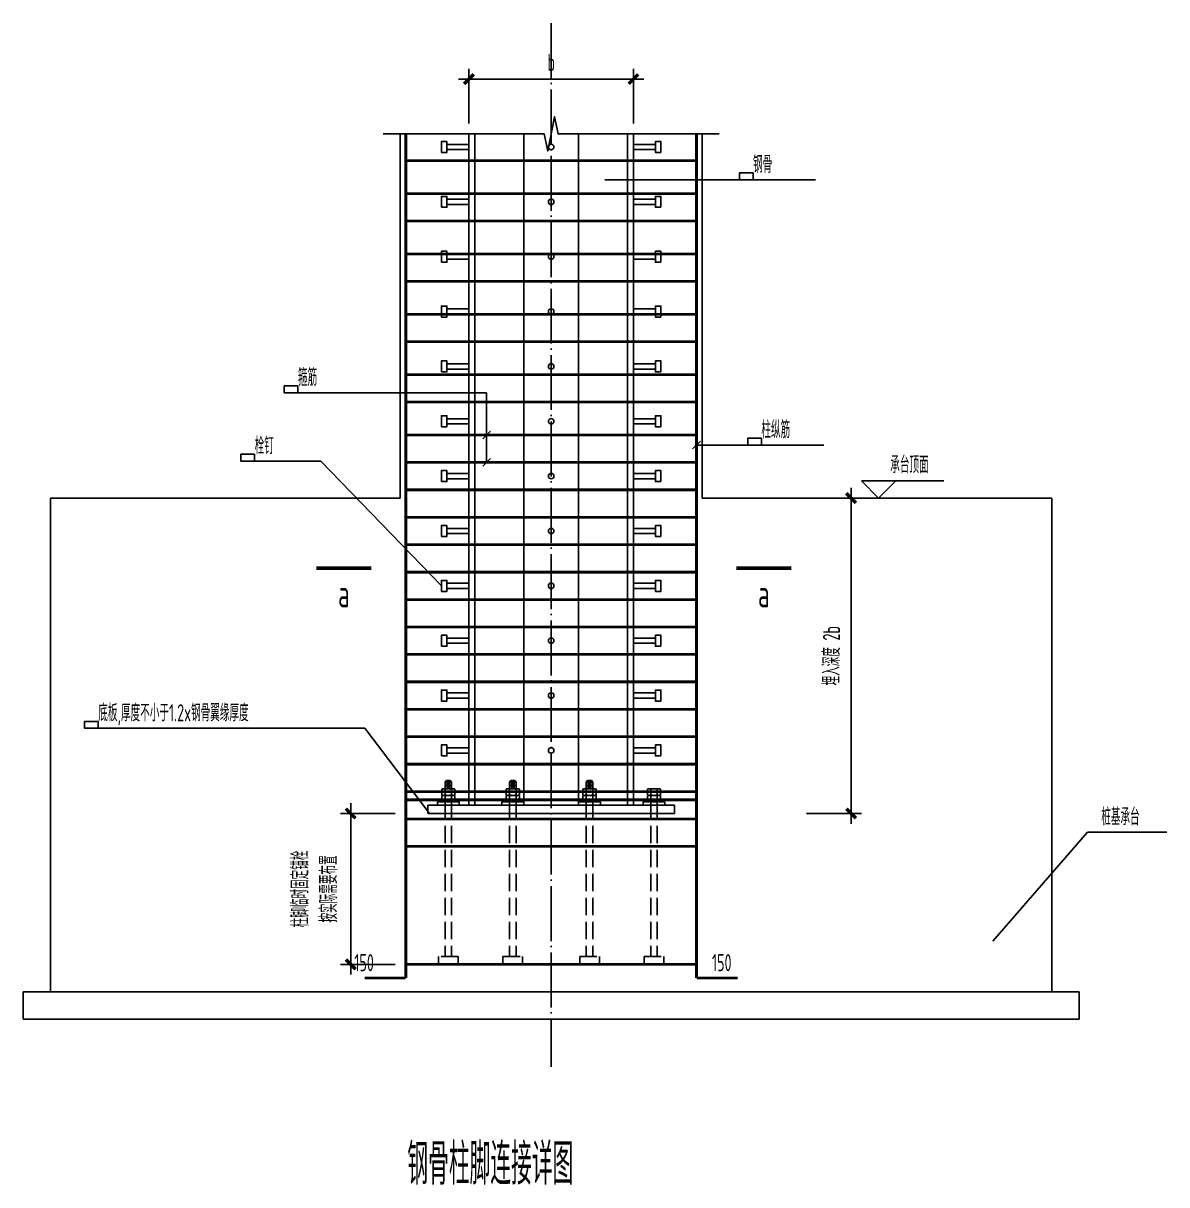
# Model space of a CAD drawing. Extents: x -469675 to 2400000, y -476501 to 2085364.
# Drawn here: x 588821 to 592990, y 360546 to 364780 of the extents above; entities that cross this region are included whole.
import ezdxf
from ezdxf.enums import TextEntityAlignment as Align

# ---------------------------------------------------------------- set-up
doc = ezdxf.new("R2010")
doc.units = 0
doc.header["$LTSCALE"] = 1000
doc.header["$MEASUREMENT"] = 0
doc.linetypes.add('DASH', pattern=[0.35, 0.25, -0.1])
doc.linetypes.add('DOTE', pattern=[2.42, 2, -0.2, 0.02, -0.2])
doc.layers.get('0').update_dxf_attribs({"linetype": 'CONTINUOUS', "lineweight": 20})
doc.layers.get('Defpoints').update_dxf_attribs({"linetype": 'CONTINUOUS'})
for name, color, linetype in [('C-DETAIL', 3, 'CONTINUOUS'), ('C-DETAIL_AXIS', 1, 'DOTE'), ('C-DETAIL_DIM', 3, 'CONTINUOUS'), ('C-DETAIL_REIN', 40, 'CONTINUOUS'), ('C-DETAIL_STEEL_BOLT', 2, 'CONTINUOUS'), ('C-DETAIL_STEEL_PL', 4, 'CONTINUOUS'), ('C-DETAIL_STEEL_TEXT', 7, 'CONTINUOUS'), ('C-DETAIL_TEXT', 4, 'CONTINUOUS'), ('C-LAYER1', 3, 'CONTINUOUS'), ('C-PLAN_DIM', 3, 'CONTINUOUS'), ('C-PLAN_SECMK', 4, 'CONTINUOUS'), ('C-PLAN_TEXT', 3, 'CONTINUOUS')]:
    doc.layers.add(name, color=color, linetype=linetype)
doc.layers.add('C-注释', color=30, linetype='CONTINUOUS', plot=False)
doc.styles.add('DIM_FONT', font='gbxwxt.shx', dxfattribs={"width": 0.7, "bigfont": 'gbhzfs.shx'})
doc.styles.add('GBSTYLE', font='gbxwxt.shx', dxfattribs={"width": 0.7, "bigfont": 'gbhzfs.shx'})
doc.dimstyles.new('XB DIMN25', dxfattribs={"dimscale": 0.25, "dimtxt": 250, "dimasz": 1, "dimexe": 150, "dimexo": 150, "dimgap": 120, "dimtad": 1, "dimdec": 0, "dimzin": 0, "dimdsep": 46, "dimtxsty": 'DIM_FONT', "dimblk": '_dimx', "dimcen": 0.09, "dimclrd": 3, "dimclre": 3, "dimclrt": 7, "dimazin": 0, "dimtfac": 1, "dimtdec": 0, "dimtix": 1, "dimtmove": 2, "dimatfit": 3, "dimldrblk": '_dimx', "dimfxl": 0, "dimtolj": 1, "dimtzin": 0, "dimarcsym": 0})

# ---------------------------------------------------------------- blocks, each defined once
blk = doc.blocks.new('_dimx')
blk.add_line((-150, 0), (150, 0))
at = {"const_width": 50}
blk.add_lwpolyline([(-70, -70), (70, 70)], dxfattribs=at)
blk = doc.blocks.new('*D2254')
at = {"layer": 'C-PLAN_DIM', "color": 3, "lineweight": -2, "ltscale": 0.25, "transparency": 16777216}
for p, q in [((591676.9, 363049.2), (591876.9, 363049.2)), ((591839.4, 363049), (591839.4, 361899.5)), ((591676.9, 361899.2), (591876.9, 361899.2))]:
    blk.add_line(p, q, dxfattribs=at)
at = {"layer": 'Defpoints', "color": 0, "ltscale": 0.25, "transparency": 16777216}
for p in [(591639.4, 363049.2), (591639.4, 361899.2), (591839.4, 361899.2)]:
    blk.add_point(p, dxfattribs=at)
at = {"layer": 'C-PLAN_DIM', "color": 3, "lineweight": -2, "ltscale": 0.25, "transparency": 16777216, "xscale": 0.25, "yscale": 0.25, "zscale": 0.25}
for p, rotation in [((591839.4, 363049.2), 90), ((591839.4, 361899.2), 270)]:
    blk.add_blockref('_dimx', p, dxfattribs=dict(at, rotation=rotation))
at = {"layer": 'C-PLAN_DIM', "color": 7, "ltscale": 0.25, "transparency": 16777216, "insert": (591767.6, 362474.2), "char_height": 62.5, "attachment_point": 5, "rotation": 90, "style": 'DIM_FONT'}
blk.add_mtext('\\A1;埋入深度 2b', dxfattribs=at)
blk = doc.blocks.new('剖面号')
at = {"layer": 'C-PLAN_SECMK', "color": 3, "const_width": 50, "flags": 128}
blk.add_lwpolyline([(400, 0), (-400, 0)], dxfattribs=at)
at = {"layer": 'C-PLAN_SECMK', "style": 'GBSTYLE', "width": 0.7}
blk.add_attdef('剖面号', text='', height=400, rotation=360, dxfattribs=at).set_placement((0, 350), align=Align.MIDDLE_CENTER)
blk = doc.blocks.new('bolt_nut')
at = {"layer": 'C-DETAIL_STEEL_BOLT', "color": 7, "linetype": 'Continuous', "ltscale": 10}
for p, q in [((-1, 0.95), (-1, 0.05)), ((0.75, 1), (-0.75, 1)), ((0.75, 0), (-0.75, 0)), ((-0.5, 0.05), (-0.5, 0.95)), ((0.5, 0.05), (0.5, 0.95)), ((1, 0.95), (1, 0.05))]:
    blk.add_line(p, q, dxfattribs=at)
for centre, radius, start, end in [((-0.75, 0.35), 0.65, 67.3801, 112.6199), ((-0.75, 0.65), 0.65, 247.3801, 292.6199), ((0, -1.53), 2.53, 78.5788, 101.4212), ((0, 2.53), 2.53, 258.5788, 281.4212), ((0.75, 0.35), 0.65, 67.3801, 112.6199), ((0.75, 0.65), 0.65, 247.3801, 292.6199)]:
    blk.add_arc(centre, radius, start, end, dxfattribs=at)
blk = doc.blocks.new('bolt_out')
at = {"color": 7, "linetype": 'Continuous', "ltscale": 10}
for p, q in [((-0.3, 1.25), (-0.5, 1)), ((-0.3, 1.25), (0.3, 1.25)), ((0.3, 1.25), (0.5, 1))]:
    blk.add_line(p, q, dxfattribs=at)
at = {"color": 8, "linetype": 'Continuous', "ltscale": 10}
for p, q in [((-0.5, 0.5), (0.5, 0.5)), ((-0.3, 0.75), (0.3, 0.75)), ((-0.3, 0.25), (0.3, 0.25))]:
    blk.add_line(p, q, dxfattribs=at)
at = {"color": 7, "linetype": 'Continuous', "ltscale": 10}
blk.add_lwpolyline([(-0.5, 0), (0.5, 0), (0.5, 1), (-0.5, 1), (-0.5, 0)], dxfattribs=at)
blk = doc.blocks.new('BG_symbol')
at = {"layer": 'C-LAYER1', "ltscale": 100}
for p, q in [((250, 0), (0, 250)), ((1200, 250), (0, 250)), ((500, 250), (250, 0)), ((500, 0), (0, 0))]:
    blk.add_line(p, q, dxfattribs=at)
blk = doc.blocks.new('BG')
at = {"layer": 'C-PLAN_TEXT'}
blk.add_blockref('BG_symbol', (0, 0), dxfattribs=at)
at = {"layer": 'C-PLAN_TEXT', "style": 'GBSTYLE', "width": 0.7}
blk.add_attdef('标高', text='', height=250, dxfattribs=at).set_placement((700, 500), align=Align.MIDDLE)
blk = doc.blocks.new('*D2255')
at = {"layer": 'C-DETAIL_DIM', "color": 3, "lineweight": -2, "ltscale": 0.25, "transparency": 16777216}
for p, q in [((590445.6, 364414.4), (590445.6, 364614.4)), ((591045.6, 364414.4), (591045.6, 364614.4)), ((591045.3, 364576.9), (590445.8, 364576.9))]:
    blk.add_line(p, q, dxfattribs=at)
at = {"layer": 'Defpoints', "color": 0, "ltscale": 0.25, "transparency": 16777216}
for p in [(590445.6, 364576.9), (590445.6, 364376.9), (591045.6, 364376.9)]:
    blk.add_point(p, dxfattribs=at)
at = {"layer": 'C-DETAIL_DIM', "color": 3, "lineweight": -2, "ltscale": 0.25, "transparency": 16777216, "xscale": 0.25, "yscale": 0.25, "zscale": 0.25, "rotation": 180}
blk.add_blockref('_dimx', (590445.6, 364576.9), dxfattribs=at)
at = {"layer": 'C-DETAIL_DIM', "color": 3, "lineweight": -2, "ltscale": 0.25, "transparency": 16777216, "xscale": 0.25, "yscale": 0.25, "zscale": 0.25}
blk.add_blockref('_dimx', (591045.6, 364576.9), dxfattribs=at)
at = {"layer": 'C-DETAIL_DIM', "color": 7, "ltscale": 0.25, "transparency": 16777216, "insert": (590745.6, 364638.2), "char_height": 62.5, "attachment_point": 5, "style": 'DIM_FONT'}
blk.add_mtext('\\A1;b', dxfattribs=at)
blk = doc.blocks.new('*D2256')
at = {"layer": 'C-DETAIL_DIM', "color": 3, "lineweight": -2, "ltscale": 0.25, "transparency": 16777216}
for p, q in [((590177.3, 361899.2), (589977.3, 361899.2)), ((590014.8, 361899), (590014.8, 361349.5)), ((590177.3, 361349.2), (589977.3, 361349.2))]:
    blk.add_line(p, q, dxfattribs=at)
at = {"layer": 'Defpoints', "color": 0, "ltscale": 0.25, "transparency": 16777216}
for p in [(590214.8, 361899.2), (590014.8, 361349.2), (590214.8, 361349.2)]:
    blk.add_point(p, dxfattribs=at)
at = {"layer": 'C-DETAIL_DIM', "color": 3, "lineweight": -2, "ltscale": 0.25, "transparency": 16777216, "xscale": 0.25, "yscale": 0.25, "zscale": 0.25}
for p, rotation in [((590014.8, 361899.2), 90), ((590014.8, 361349.2), 270)]:
    blk.add_blockref('_dimx', p, dxfattribs=dict(at, rotation=rotation))
at = {"layer": 'C-DETAIL_DIM', "color": 7, "ltscale": 0.25, "transparency": 16777216, "insert": (589882.1, 361624.2), "char_height": 62.5, "attachment_point": 5, "rotation": 90, "style": 'DIM_FONT'}
blk.add_mtext('\\A1;柱脚临时固定锚栓\\P按实际需要布置', dxfattribs=at)

msp = doc.modelspace()

# ---------------------------------------------------------------- linework, layer by layer
at = {"layer": 'C-DETAIL', "color": 6, "ltscale": 0.1}
for p, q in [((590195.5735, 363049.2032), (590195.5735, 364376.9374)), ((591295.5735, 363049.2032), (591295.5735, 364376.9374)), ((588920.5735, 363049.2032), (590195.5735, 363049.2032)), ((588920.5735, 363049.2032), (588920.5735, 361249.2032)), ((592570.5735, 363049.2032), (591295.5735, 363049.2032)), ((592570.5735, 363049.2032), (592570.5735, 361249.2032)), ((588820.5735, 361249.2032), (592670.5735, 361249.2032)), ((588820.5735, 361249.2032), (588820.5735, 361149.2032)), ((592670.5735, 361249.2032), (592670.5735, 361149.2032)), ((588820.5735, 361149.2032), (592670.5735, 361149.2032))]:
    msp.add_line(p, q, dxfattribs=at)
at = {"layer": 'C-DETAIL', "color": 1, "ltscale": 0.25}
msp.add_lwpolyline([(591358.0735, 364376.9374), (590770.5735, 364376.9374), (590758.0735, 364439.4374), (590733.0735, 364314.4374), (590720.5735, 364376.9374), (590133.0735, 364376.9374)], dxfattribs=at)
at = {"layer": 'C-DETAIL_AXIS', "ltscale": 0.1}
msp.add_line((590745.5735, 364780.395), (590745.5735, 360975.7742), dxfattribs=at)
at = {"layer": 'C-DETAIL_REIN', "const_width": 10}
for points in [[(590215.5735, 361299.2032), (590215.5735, 364376.9374)], [(591275.5735, 361299.2032), (591275.5735, 364376.9374)], [(591275.5735, 364279.2032), (590215.5735, 364279.2032)], [(591275.5735, 364159.2032), (590215.5735, 364159.2032)], [(591275.5735, 364059.2032), (590215.5735, 364059.2032)], [(591275.5735, 363939.2032), (590215.5735, 363939.2032)], [(591275.5735, 363839.2032), (590215.5735, 363839.2032)], [(591275.5735, 363719.2032), (590215.5735, 363719.2032)], [(591275.5735, 363619.2032), (590215.5735, 363619.2032)], [(591275.5735, 363499.2032), (590215.5735, 363499.2032)], [(591275.5735, 363399.2032), (590215.5735, 363399.2032)], [(591275.5735, 363279.2032), (590215.5735, 363279.2032)], [(591275.5735, 363179.2032), (590215.5735, 363179.2032)], [(591275.5735, 363079.2032), (590215.5735, 363079.2032)], [(591275.5735, 362979.2032), (590215.5735, 362979.2032)], [(591275.5735, 362879.2032), (590215.5735, 362879.2032)], [(591275.5735, 362779.2032), (590215.5735, 362779.2032)], [(591275.5735, 362679.2032), (590215.5735, 362679.2032)], [(591275.5735, 362579.2032), (590215.5735, 362579.2032)], [(591275.5735, 362479.2032), (590215.5735, 362479.2032)], [(591275.5735, 362379.2032), (590215.5735, 362379.2032)], [(591275.5735, 362279.2032), (590215.5735, 362279.2032)], [(591275.5735, 362179.2032), (590215.5735, 362179.2032)], [(591275.5735, 362079.2032), (590215.5735, 362079.2032)], [(591275.5735, 361979.2032), (590215.5735, 361979.2032)], [(591275.5735, 361949.2032), (590215.5735, 361949.2032)], [(591275.5735, 361879.2032), (590215.5735, 361879.2032)], [(591275.5735, 361779.2032), (590215.5735, 361779.2032)], [(591275.5735, 361349.2032), (590215.5735, 361349.2032)], [(590215.5735, 361299.2032), (590065.5735, 361299.2032)], [(591275.5735, 361299.2032), (591425.5735, 361299.2032)]]:
    msp.add_lwpolyline(points, dxfattribs=at)
at = {"layer": 'C-DETAIL_STEEL_BOLT', "color": 8, "linetype": 'DASH', "ltscale": 0.25}
for p, q in [((590358.5735, 361941.2032), (590358.5735, 361377.3282)), ((590382.5735, 361941.2032), (590382.5735, 361377.3282)), ((590593.5735, 361941.2032), (590593.5735, 361377.3282)), ((590617.5735, 361941.2032), (590617.5735, 361377.3282)), ((590873.5735, 361941.2032), (590873.5735, 361377.3282)), ((590897.5735, 361941.2032), (590897.5735, 361377.3282)), ((591108.5735, 361941.2032), (591108.5735, 361377.3282)), ((591132.5735, 361941.2032), (591132.5735, 361377.3282)), ((590334.5735, 361377.3282), (590334.5735, 361349.2032)), ((590406.5735, 361377.3282), (590334.5735, 361377.3282)), ((590406.5735, 361349.2032), (590334.5735, 361349.2032)), ((590406.5735, 361377.3282), (590406.5735, 361349.2032)), ((590569.5735, 361377.3282), (590569.5735, 361349.2032)), ((590569.5735, 361377.3282), (590641.5735, 361377.3282)), ((590569.5735, 361349.2032), (590641.5735, 361349.2032)), ((590641.5735, 361377.3282), (590641.5735, 361349.2032)), ((590849.5735, 361377.3282), (590849.5735, 361349.2032)), ((590849.5735, 361377.3282), (590921.5735, 361377.3282)), ((590849.5735, 361349.2032), (590921.5735, 361349.2032)), ((590921.5735, 361377.3282), (590921.5735, 361349.2032)), ((591084.5735, 361377.3282), (591084.5735, 361349.2032)), ((591084.5735, 361377.3282), (591156.5735, 361377.3282)), ((591084.5735, 361349.2032), (591156.5735, 361349.2032)), ((591156.5735, 361377.3282), (591156.5735, 361349.2032))]:
    msp.add_line(p, q, dxfattribs=at)
at = {"layer": 'C-DETAIL_STEEL_BOLT', "ltscale": 0.1}
for centre in [(590745.5735, 364329.2032), (590745.5735, 364129.2032), (590745.5735, 363929.2032), (590745.5735, 363729.2032), (590745.5735, 363529.2032), (590745.5735, 363329.2032), (590745.5735, 363129.2032), (590745.5735, 362929.2032), (590745.5735, 362729.2032), (590745.5735, 362529.2032), (590745.5735, 362329.2032), (590745.5735, 362129.2032)]:
    msp.add_circle(centre, 10, dxfattribs=at)
at = {"layer": 'C-DETAIL_STEEL_PL', "ltscale": 0.1}
for p, q in [((590445.5735, 361929.2032), (590445.5735, 364376.9374)), ((590467.5735, 361929.2032), (590467.5735, 364376.9374)), ((590645.5735, 361929.2032), (590645.5735, 364376.9374)), ((590845.5735, 361929.2032), (590845.5735, 364376.9374)), ((591023.5735, 361929.2032), (591023.5735, 364376.9374)), ((591045.5735, 361929.2032), (591045.5735, 364376.9374)), ((590445.5735, 362179.2032), (590445.5735, 361929.2032)), ((591045.5735, 362179.2032), (591045.5735, 361929.2032)), ((591195.5735, 361929.2032), (590295.5735, 361929.2032)), ((590295.5735, 361899.2032), (590295.5735, 361929.2032)), ((591195.5735, 361899.2032), (590295.5735, 361899.2032)), ((590315.5735, 361929.2032), (590445.5735, 361929.2032)), ((591175.5735, 361929.2032), (591045.5735, 361929.2032)), ((591195.5735, 361899.2032), (591195.5735, 361929.2032))]:
    msp.add_line(p, q, dxfattribs=at)
for points in [[(590345.5735, 364309.2032), (590345.5735, 364349.2032), (590365.5735, 364349.2032), (590365.5735, 364309.2032)], [(590445.5735, 364319.7032), (590445.5735, 364338.7032), (590365.5735, 364338.7032), (590365.5735, 364319.7032)], [(591045.5735, 364319.7032), (591045.5735, 364338.7032), (591125.5735, 364338.7032), (591125.5735, 364319.7032)], [(591145.5735, 364309.2032), (591145.5735, 364349.2032), (591125.5735, 364349.2032), (591125.5735, 364309.2032)], [(590345.5735, 364109.2032), (590345.5735, 364149.2032), (590365.5735, 364149.2032), (590365.5735, 364109.2032)], [(591145.5735, 364109.2032), (591145.5735, 364149.2032), (591125.5735, 364149.2032), (591125.5735, 364109.2032)], [(590445.5735, 364119.7032), (590445.5735, 364138.7032), (590365.5735, 364138.7032), (590365.5735, 364119.7032)], [(591045.5735, 364119.7032), (591045.5735, 364138.7032), (591125.5735, 364138.7032), (591125.5735, 364119.7032)], [(590345.5735, 363909.2032), (590345.5735, 363949.2032), (590365.5735, 363949.2032), (590365.5735, 363909.2032)], [(590445.5735, 363919.7032), (590445.5735, 363938.7032), (590365.5735, 363938.7032), (590365.5735, 363919.7032)], [(591045.5735, 363919.7032), (591045.5735, 363938.7032), (591125.5735, 363938.7032), (591125.5735, 363919.7032)], [(591145.5735, 363909.2032), (591145.5735, 363949.2032), (591125.5735, 363949.2032), (591125.5735, 363909.2032)], [(590345.5735, 363709.2032), (590345.5735, 363749.2032), (590365.5735, 363749.2032), (590365.5735, 363709.2032)], [(590445.5735, 363719.7032), (590445.5735, 363738.7032), (590365.5735, 363738.7032), (590365.5735, 363719.7032)], [(591045.5735, 363719.7032), (591045.5735, 363738.7032), (591125.5735, 363738.7032), (591125.5735, 363719.7032)], [(591145.5735, 363709.2032), (591145.5735, 363749.2032), (591125.5735, 363749.2032), (591125.5735, 363709.2032)], [(590345.5735, 363509.2032), (590345.5735, 363549.2032), (590365.5735, 363549.2032), (590365.5735, 363509.2032)], [(590445.5735, 363519.7032), (590445.5735, 363538.7032), (590365.5735, 363538.7032), (590365.5735, 363519.7032)], [(591045.5735, 363519.7032), (591045.5735, 363538.7032), (591125.5735, 363538.7032), (591125.5735, 363519.7032)], [(591145.5735, 363509.2032), (591145.5735, 363549.2032), (591125.5735, 363549.2032), (591125.5735, 363509.2032)], [(590345.5735, 363309.2032), (590345.5735, 363349.2032), (590365.5735, 363349.2032), (590365.5735, 363309.2032)], [(590445.5735, 363319.7032), (590445.5735, 363338.7032), (590365.5735, 363338.7032), (590365.5735, 363319.7032)], [(591045.5735, 363319.7032), (591045.5735, 363338.7032), (591125.5735, 363338.7032), (591125.5735, 363319.7032)], [(591145.5735, 363309.2032), (591145.5735, 363349.2032), (591125.5735, 363349.2032), (591125.5735, 363309.2032)], [(590345.5735, 363109.2032), (590345.5735, 363149.2032), (590365.5735, 363149.2032), (590365.5735, 363109.2032)], [(590445.5735, 363119.7032), (590445.5735, 363138.7032), (590365.5735, 363138.7032), (590365.5735, 363119.7032)], [(591045.5735, 363119.7032), (591045.5735, 363138.7032), (591125.5735, 363138.7032), (591125.5735, 363119.7032)], [(591145.5735, 363109.2032), (591145.5735, 363149.2032), (591125.5735, 363149.2032), (591125.5735, 363109.2032)], [(590345.5735, 362909.2032), (590345.5735, 362949.2032), (590365.5735, 362949.2032), (590365.5735, 362909.2032)], [(590445.5735, 362919.7032), (590445.5735, 362938.7032), (590365.5735, 362938.7032), (590365.5735, 362919.7032)], [(591045.5735, 362919.7032), (591045.5735, 362938.7032), (591125.5735, 362938.7032), (591125.5735, 362919.7032)], [(591145.5735, 362909.2032), (591145.5735, 362949.2032), (591125.5735, 362949.2032), (591125.5735, 362909.2032)], [(590345.5735, 362709.2032), (590345.5735, 362749.2032), (590365.5735, 362749.2032), (590365.5735, 362709.2032)], [(591145.5735, 362709.2032), (591145.5735, 362749.2032), (591125.5735, 362749.2032), (591125.5735, 362709.2032)], [(590445.5735, 362719.7032), (590445.5735, 362738.7032), (590365.5735, 362738.7032), (590365.5735, 362719.7032)], [(591045.5735, 362719.7032), (591045.5735, 362738.7032), (591125.5735, 362738.7032), (591125.5735, 362719.7032)], [(590345.5735, 362509.2032), (590345.5735, 362549.2032), (590365.5735, 362549.2032), (590365.5735, 362509.2032)], [(590445.5735, 362519.7032), (590445.5735, 362538.7032), (590365.5735, 362538.7032), (590365.5735, 362519.7032)], [(591045.5735, 362519.7032), (591045.5735, 362538.7032), (591125.5735, 362538.7032), (591125.5735, 362519.7032)], [(591145.5735, 362509.2032), (591145.5735, 362549.2032), (591125.5735, 362549.2032), (591125.5735, 362509.2032)], [(590345.5735, 362309.2032), (590345.5735, 362349.2032), (590365.5735, 362349.2032), (590365.5735, 362309.2032)], [(590445.5735, 362319.7032), (590445.5735, 362338.7032), (590365.5735, 362338.7032), (590365.5735, 362319.7032)], [(591045.5735, 362319.7032), (591045.5735, 362338.7032), (591125.5735, 362338.7032), (591125.5735, 362319.7032)], [(591145.5735, 362309.2032), (591145.5735, 362349.2032), (591125.5735, 362349.2032), (591125.5735, 362309.2032)], [(590345.5735, 362109.2032), (590345.5735, 362149.2032), (590365.5735, 362149.2032), (590365.5735, 362109.2032)], [(590445.5735, 362119.7032), (590445.5735, 362138.7032), (590365.5735, 362138.7032), (590365.5735, 362119.7032)], [(591045.5735, 362119.7032), (591045.5735, 362138.7032), (591125.5735, 362138.7032), (591125.5735, 362119.7032)], [(591145.5735, 362109.2032), (591145.5735, 362149.2032), (591125.5735, 362149.2032), (591125.5735, 362109.2032)], [(590330.5735, 361941.2032), (590330.5735, 361929.2032), (590410.5735, 361929.2032), (590410.5735, 361941.2032)], [(590645.5735, 361941.2032), (590645.5735, 361929.2032), (590565.5735, 361929.2032), (590565.5735, 361941.2032)], [(590925.5735, 361941.2032), (590925.5735, 361929.2032), (590845.5735, 361929.2032), (590845.5735, 361941.2032)], [(591160.5735, 361941.2032), (591160.5735, 361929.2032), (591080.5735, 361929.2032), (591080.5735, 361941.2032)]]:
    msp.add_lwpolyline(points, close=True, dxfattribs=at)
at = {"layer": 'C-DETAIL_STEEL_TEXT', "color": 3}
for p, q in [((590940.7523, 364209.5202), (591709.6596, 364209.5202)), ((589772.3726, 363433.3373), (590510.2435, 363433.3373)), ((590510.2435, 363179.2032), (590510.2435, 363433.3373)), ((591275.5735, 363242.4319), (591739.9827, 363242.4319)), ((589614.4439, 363183.7722), (589906.0738, 363183.7722)), ((589906.0738, 363183.7722), (590345.5735, 362729.2032)), ((589044.393, 362210.1246), (590066.2898, 362210.1246)), ((590066.2898, 362210.1246), (590302.5394, 361899.6628))]:
    msp.add_line(p, q, dxfattribs=at)
at = {"layer": 'C-DETAIL_STEEL_TEXT'}
for p in [(592356.1921, 361434.1896), (592990.2562, 361831.0084)]:
    msp.add_line(p, (592701.3537, 361831.0084), dxfattribs=at)
at = {"layer": 'C-DETAIL_TEXT', "ltscale": 0.25}
for p, q in [((590524.3856, 363293.3453), (590496.1014, 363265.061)), ((591289.7156, 363256.5741), (591261.4313, 363228.2898)), ((590524.3856, 363193.3453), (590496.1014, 363165.061))]:
    msp.add_line(p, q, dxfattribs=at)
at = {"layer": 'C-注释', "ltscale": 0.25}
for points in [[(591481.7614, 364234.5202), (591431.7614, 364234.5202), (591431.7614, 364209.5202), (591481.7614, 364209.5202)], [(589822.3726, 363458.3373), (589772.3726, 363458.3373), (589772.3726, 363433.3373), (589822.3726, 363433.3373)], [(591512.0849, 363267.4323), (591462.0849, 363267.4323), (591462.0849, 363242.4323), (591512.0849, 363242.4323)], [(589664.4439, 363208.7722), (589614.4439, 363208.7722), (589614.4439, 363183.7722), (589664.4439, 363183.7722)], [(589094.393, 362235.1246), (589044.393, 362235.1246), (589044.393, 362210.1246), (589094.393, 362210.1246)]]:
    msp.add_lwpolyline(points, close=True, dxfattribs=at)

# ---------------------------------------------------------------- block references
at = {"layer": 'C-DETAIL_STEEL_BOLT', "ltscale": 10, "yscale": 24, "zscale": 24}
for name, p, xscale in [('bolt_nut', (590370.5735, 361965.2032), 24), ('bolt_out', (590370.5735, 361989.2032), 24), ('bolt_nut', (590605.5735, 361965.2032), -24), ('bolt_out', (590605.5735, 361989.2032), -24), ('bolt_nut', (590885.5735, 361965.2032), -24), ('bolt_out', (590885.5735, 361989.2032), -24), ('bolt_nut', (591120.5735, 361965.2032), -24), ('bolt_nut', (590370.5735, 361941.2032), 24), ('bolt_nut', (590605.5735, 361941.2032), -24), ('bolt_nut', (590885.5735, 361941.2032), -24), ('bolt_nut', (591120.5735, 361941.2032), -24)]:
    msp.add_blockref(name, p, dxfattribs=dict(at, xscale=xscale))
at = {"layer": 'C-LAYER1'}
ref = msp.add_blockref('BG', (591876.8521, 363049.2032), dxfattribs=dict(at, xscale=0.249999999650754, yscale=0.249999999650754, zscale=0.249999999650754))
ref.add_attrib('标高', '承台顶面', dxfattribs={"height": 62.5, "style": 'GBSTYLE', "width": 0.7}).set_placement((592051.8521, 363174.2032), align=Align.MIDDLE)
at = {"layer": 'C-PLAN_SECMK', "ltscale": 100}
ref = msp.add_blockref('剖面号', (589989.5865, 362793.7577), dxfattribs=dict(at, xscale=0.25, yscale=0.25, zscale=0.25))
ref.add_attrib('剖面号', 'a', dxfattribs={"height": 100, "style": 'GBSTYLE', "width": 0.7}).set_placement((589989.5865, 362701.1914), align=Align.MIDDLE_CENTER)
ref = msp.add_blockref('剖面号', (591520.7701, 362793.7577), dxfattribs=dict(at, xscale=0.25, yscale=0.25, zscale=0.25))
ref.add_attrib('剖面号', 'a', dxfattribs={"height": 100, "style": 'GBSTYLE', "width": 0.7}).set_placement((591520.7701, 362701.1914), align=Align.MIDDLE_CENTER)

# ---------------------------------------------------------------- texts
at = {"layer": 'C-DETAIL_STEEL_TEXT', "style": 'GBSTYLE', "width": 0.7}
for s, rotation, p in [('钢骨', 359.9999999, (591481.7614, 364234.5202)), ('箍筋', 359.9999999, (589822.3723, 363458.337)), ('柱纵筋', 359.9999999, (591512.0846, 363267.4319)), ('栓钉', 359.9999999, (589664.4439, 363208.7722)), ('底板,厚度不小于1.2x钢骨翼缘厚度', 359.9999999, (589094.393, 362235.1246)), ('桩基承台', 359.9999999, (592751.3537, 361856.1258)), ('150', 0.0000001, (590027.8657, 361324.2032)), ('150', 359.9999999, (591332.0312, 361324.2032))]:
    msp.add_text(s, height=62.5, rotation=rotation, dxfattribs=at).set_placement(p)
at = {"layer": 'C-DETAIL_TEXT', "color": 30, "ltscale": 0.25, "style": 'GBSTYLE', "width": 0.7}
msp.add_text('钢骨柱脚连接详图', height=150, rotation=0, dxfattribs=at).set_placement((590221.2638, 360546.041))

# ---------------------------------------------------------------- dimensions: what is measured, and where the dimension line sits
at = {"layer": 'C-DETAIL_DIM', "ltscale": 0.25}
for base, p1, p2, angle, text, picture, middle in [((590445.5735, 364576.9374), (591045.5735, 364376.9374), (590445.5735, 364376.9374), 180, 'b', '*D2255', (590745.5735, 364638.1874)), ((590014.8278, 361349.2032), (590214.8278, 361899.2032), (590214.8278, 361349.2032), 270, '柱脚临时固定锚栓\\P按实际需要布置', '*D2256', (589882.0866, 361624.2032))]:
    dim = msp.add_linear_dim(base=base, p1=p1, p2=p2, angle=angle, text=text, dimstyle='XB DIMN25', dxfattribs=at)
    dim.commit()
    dim.dimension.update_dxf_attribs({"geometry": picture, "text_midpoint": middle})
at = {"layer": 'C-PLAN_DIM', "ltscale": 0.25}
dim = msp.add_linear_dim(base=(591839.3521, 361899.2032), p1=(591639.3521, 363049.2032), p2=(591639.3521, 361899.2032), angle=90, text='埋入深度 2b', dimstyle='XB DIMN25', dxfattribs=at)
dim.commit()
dim.dimension.update_dxf_attribs({"geometry": '*D2254', "text_midpoint": (591767.5758, 362474.2032)})

doc.saveas('drawing.dxf')
